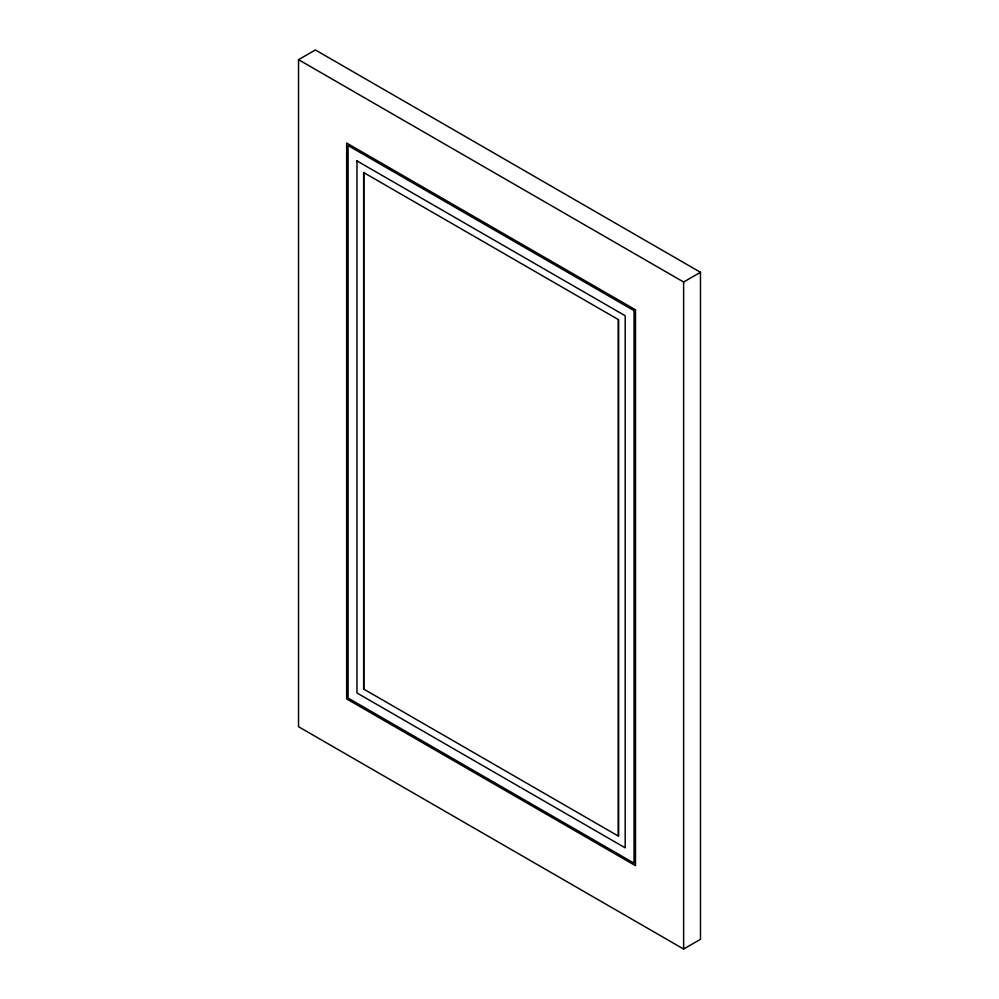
<?xml version="1.0" encoding="UTF-8"?>
<svg xmlns="http://www.w3.org/2000/svg" width="999" height="999" viewBox="0 0 999 999"><rect width="100%" height="100%" fill="white"/><g stroke="black" fill="none" stroke-linecap="round" stroke-linejoin="round"><path stroke-width="1.5" d="M363.698 689.073L363.698 172.565L618.456 319.643L618.456 836.151L363.698 689.073L363.698 172.577M298.526 59.678L315.372 49.95L700.474 272.29L700.474 939.322L683.628 949.05L298.526 726.71L298.526 59.678L683.628 282.018L700.474 272.29M683.628 282.018L683.628 949.05M618.456 319.655L618.456 836.151M356.968 160.901L356.968 692.969L625.187 847.826L625.199 315.759L356.968 160.901M635.489 309.815L346.665 143.057L346.665 698.913L635.489 865.671L635.489 309.815M634.053 310.652L348.102 145.554L348.102 698.076L634.053 863.173L634.053 310.652"/></g></svg>
